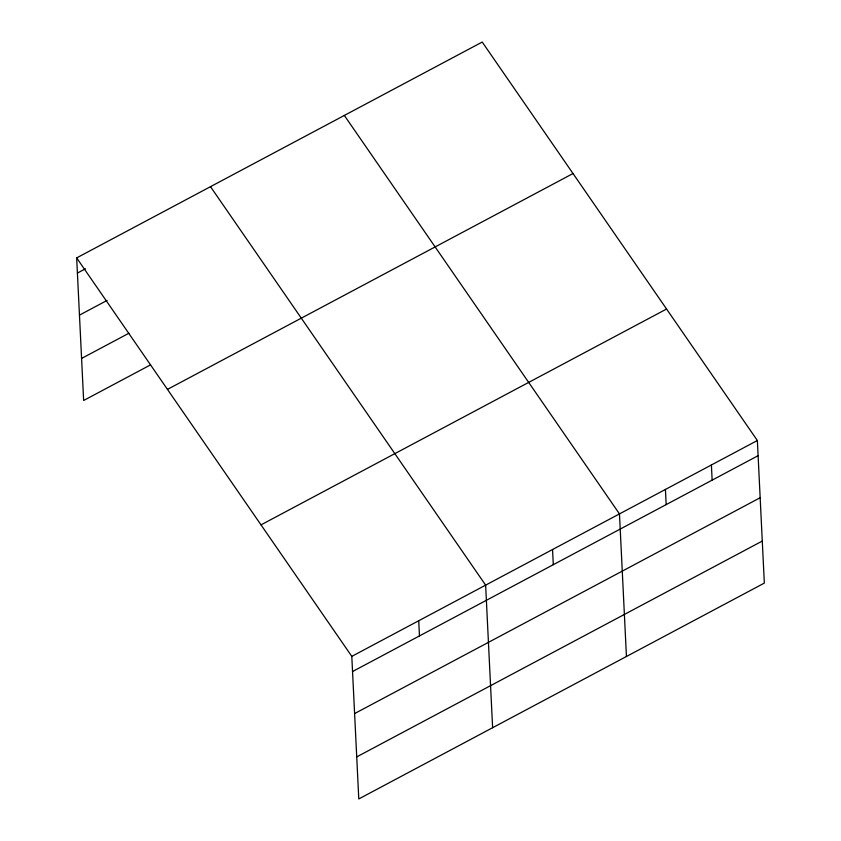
<?xml version="1.0" encoding="UTF-8"?>
<svg xmlns="http://www.w3.org/2000/svg" width="841" height="841" viewBox="0 0 841 841"><rect width="100%" height="100%" fill="white"/><g stroke="black" fill="none" stroke-linecap="round" stroke-linejoin="round"><path stroke-width="1.26" d="M76.668 257.903L482.219 42.05L757.363 440.516L764.332 583.097L358.781 798.95L351.801 656.369L76.668 257.903L83.637 400.484L150.56 364.868M77.404 273.073L85.488 268.773M79.464 315.123L107.154 300.384M81.588 358.434L128.883 333.257M167.464 389.394L573.015 173.54M261.004 524.868L666.566 309.025M351.801 656.369L757.363 440.516M352.547 671.538L758.098 455.685M354.608 713.588L760.159 497.735M356.721 756.9L762.282 541.057M344.337 115.438L619.47 513.904L626.44 656.485M210.502 186.67L485.635 585.136L492.616 727.717M711.402 464.978L712.138 480.158M665.431 489.441L666.177 504.621M552.558 549.52L553.294 564.689M418.723 620.753L419.459 635.922"/></g></svg>
